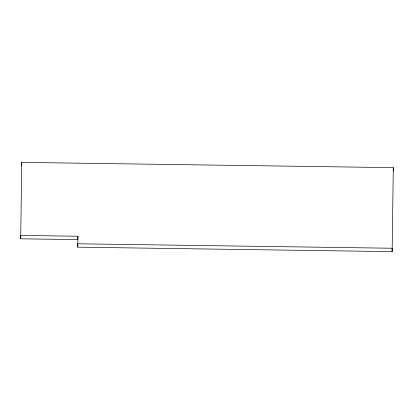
<?xml version="1.0" encoding="UTF-8"?>
<svg xmlns="http://www.w3.org/2000/svg" width="414" height="414" viewBox="0 0 414 414"><rect width="100%" height="100%" fill="white"/><g stroke="black" fill="none" stroke-linecap="round" stroke-linejoin="round"><path stroke-width="0.62" d="M20.7 238.8L21.756 162.376L393.3 167.644L392.141 251.624L77.754 247.168L77.915 236.234L20.752 235.426L20.7 238.8L77.863 239.608L77.915 236.234M21.704 165.755L21.756 162.376M77.754 247.168L77.811 243.789L392.193 248.245L392.141 251.624M393.248 171.018L393.3 167.644"/></g></svg>
